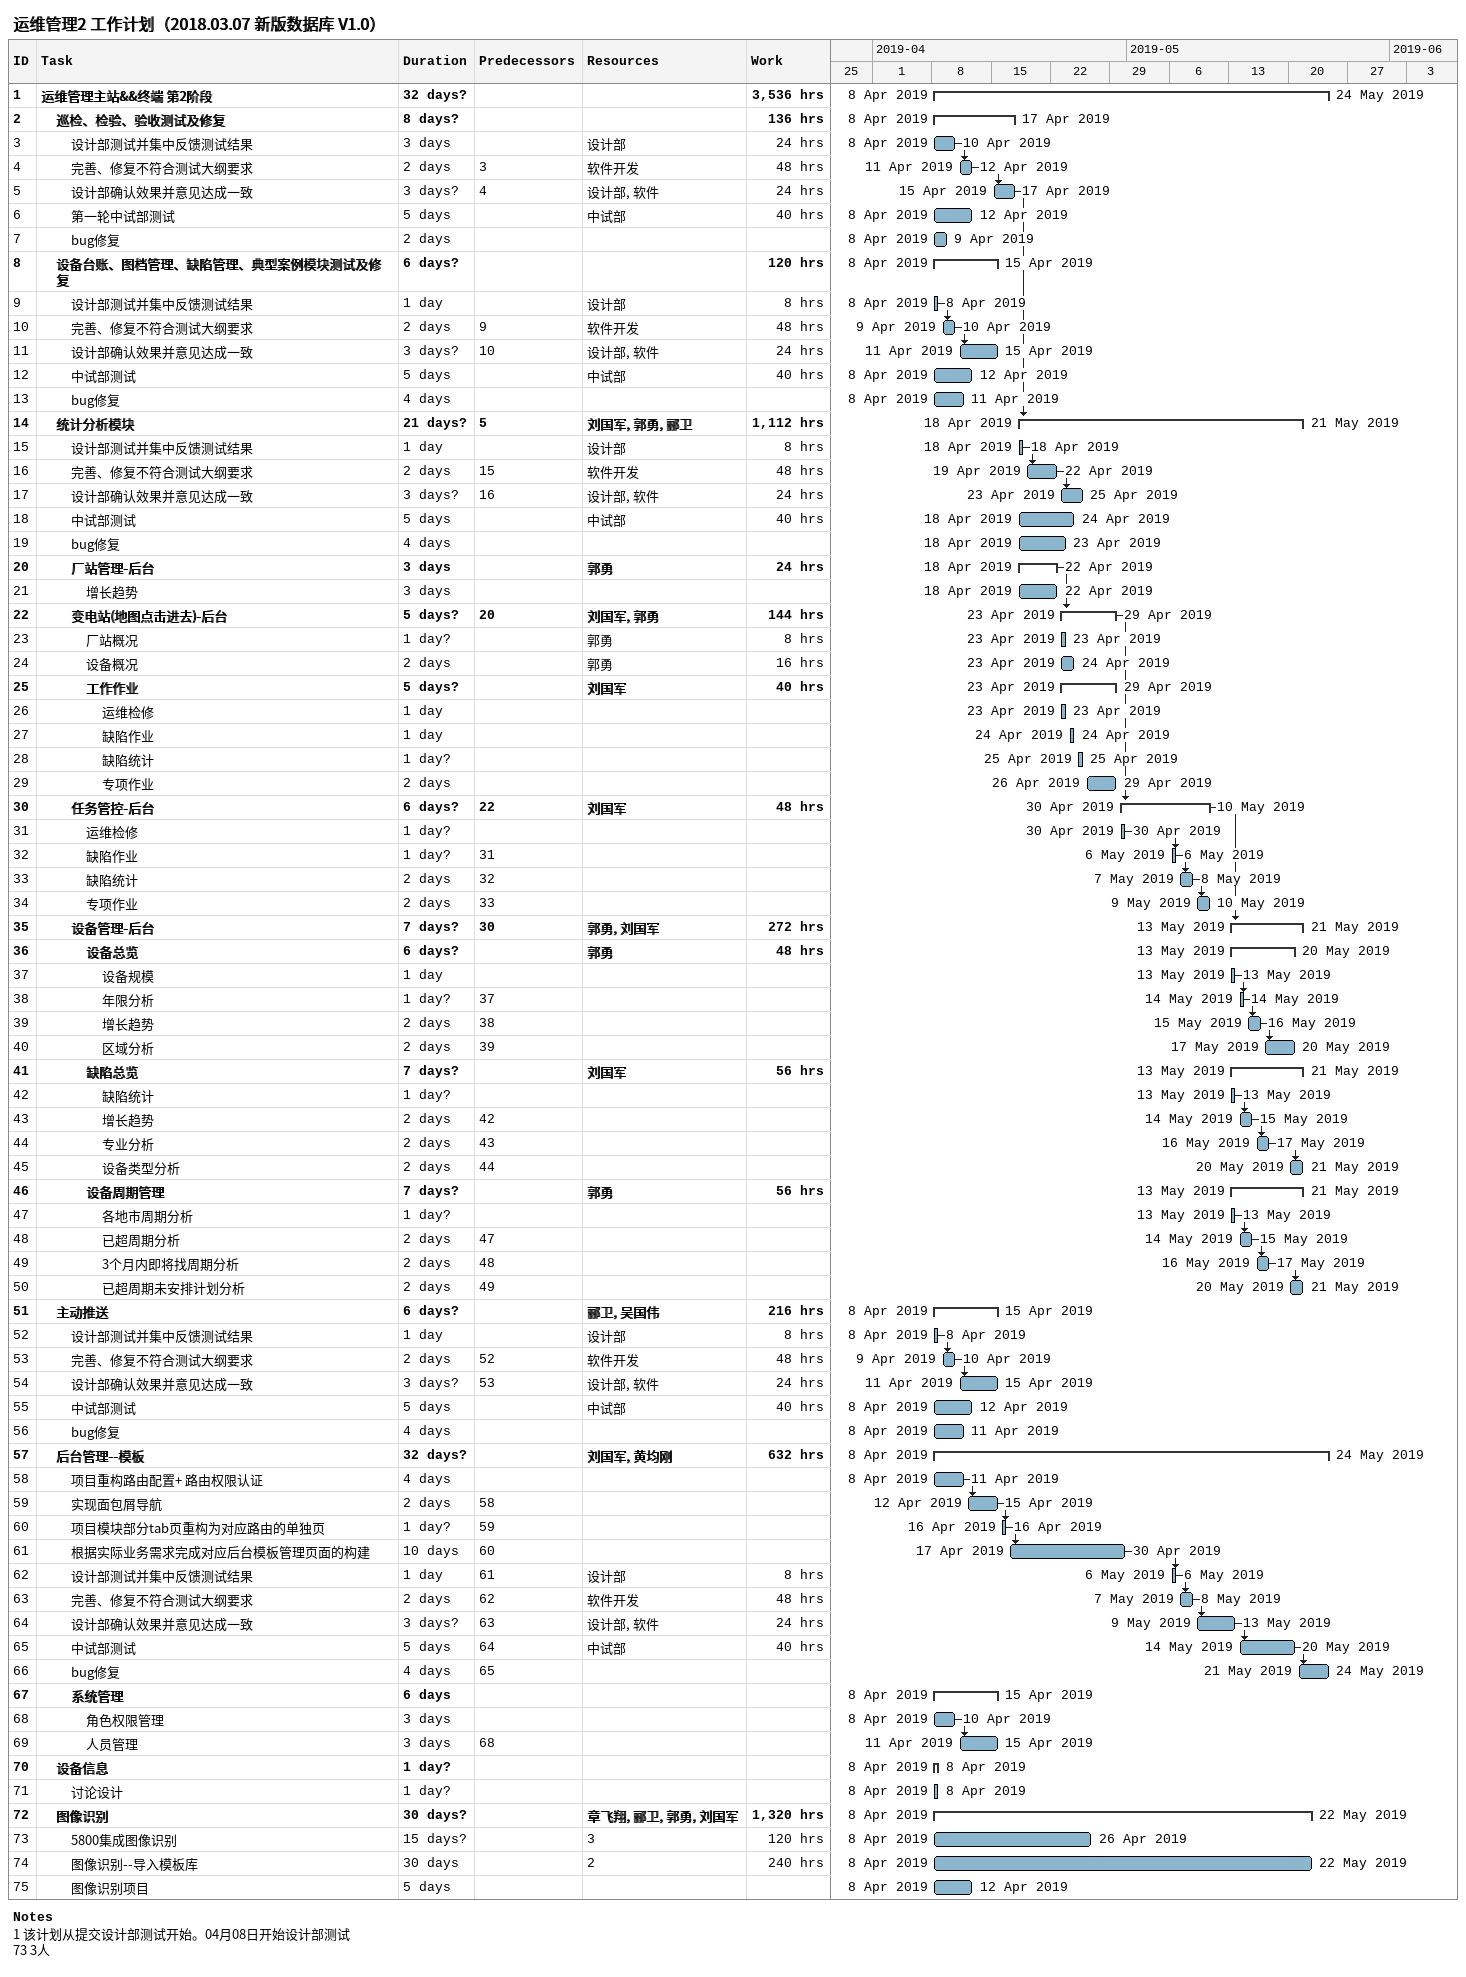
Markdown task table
运维管理2 工作计划（2018.03.07 新版数据库 V1.0）

| ID | Level | Task | Duration | Start | Finish | Predecessors | Resources | Work (h) |
|---|---|---|---|---|---|---|---|---|
| 1 | 1 | **运维管理主站&&终端 第2阶段** | 32d? | 2019-04-08 | 2019-05-24 |  |  | 3536 |
| 2 | 2 | **巡检、检验、验收测试及修复** | 8d? | 2019-04-08 | 2019-04-17 |  |  | 136 |
| 3 | 3 | 设计部测试并集中反馈测试结果 | 3d | 2019-04-08 | 2019-04-10 |  | 设计部 | 24 |
| 4 | 3 | 完善、修复不符合测试大纲要求 | 2d | 2019-04-11 | 2019-04-12 | 3 | 软件开发 | 48 |
| 5 | 3 | 设计部确认效果并意见达成一致 | 3d? | 2019-04-15 | 2019-04-17 | 4 | 设计部, 软件 | 24 |
| 6 | 3 | 第一轮中试部测试 | 5d | 2019-04-08 | 2019-04-12 |  | 中试部 | 40 |
| 7 | 3 | bug修复 | 2d | 2019-04-08 | 2019-04-09 |  |  |  |
| 8 | 2 | **设备台账、图档管理、缺陷管理、典型案例模块测试及修复** | 6d? | 2019-04-08 | 2019-04-15 |  |  | 120 |
| 9 | 3 | 设计部测试并集中反馈测试结果 | 1d | 2019-04-08 | 2019-04-08 |  | 设计部 | 8 |
| 10 | 3 | 完善、修复不符合测试大纲要求 | 2d | 2019-04-09 | 2019-04-10 | 9 | 软件开发 | 48 |
| 11 | 3 | 设计部确认效果并意见达成一致 | 3d? | 2019-04-11 | 2019-04-15 | 10 | 设计部, 软件 | 24 |
| 12 | 3 | 中试部测试 | 5d | 2019-04-08 | 2019-04-12 |  | 中试部 | 40 |
| 13 | 3 | bug修复 | 4d | 2019-04-08 | 2019-04-11 |  |  |  |
| 14 | 2 | **统计分析模块** | 21d? | 2019-04-18 | 2019-05-21 | 5 | 刘国军, 郭勇, 郦卫 | 1112 |
| 15 | 3 | 设计部测试并集中反馈测试结果 | 1d | 2019-04-18 | 2019-04-18 |  | 设计部 | 8 |
| 16 | 3 | 完善、修复不符合测试大纲要求 | 2d | 2019-04-19 | 2019-04-22 | 15 | 软件开发 | 48 |
| 17 | 3 | 设计部确认效果并意见达成一致 | 3d? | 2019-04-23 | 2019-04-25 | 16 | 设计部, 软件 | 24 |
| 18 | 3 | 中试部测试 | 5d | 2019-04-18 | 2019-04-24 |  | 中试部 | 40 |
| 19 | 3 | bug修复 | 4d | 2019-04-18 | 2019-04-23 |  |  |  |
| 20 | 3 | **厂站管理-后台** | 3d | 2019-04-18 | 2019-04-22 |  | 郭勇 | 24 |
| 21 | 4 | 增长趋势 | 3d | 2019-04-18 | 2019-04-22 |  |  |  |
| 22 | 3 | **变电站(地图点击进去)-后台** | 5d? | 2019-04-23 | 2019-04-29 | 20 | 刘国军, 郭勇 | 144 |
| 23 | 4 | 厂站概况 | 1d? | 2019-04-23 | 2019-04-23 |  | 郭勇 | 8 |
| 24 | 4 | 设备概况 | 2d | 2019-04-23 | 2019-04-24 |  | 郭勇 | 16 |
| 25 | 4 | **工作作业** | 5d? | 2019-04-23 | 2019-04-29 |  | 刘国军 | 40 |
| 26 | 5 | 运维检修 | 1d | 2019-04-23 | 2019-04-23 |  |  |  |
| 27 | 5 | 缺陷作业 | 1d | 2019-04-24 | 2019-04-24 |  |  |  |
| 28 | 5 | 缺陷统计 | 1d? | 2019-04-25 | 2019-04-25 |  |  |  |
| 29 | 5 | 专项作业 | 2d | 2019-04-26 | 2019-04-29 |  |  |  |
| 30 | 3 | **任务管控-后台** | 6d? | 2019-04-30 | 2019-05-10 | 22 | 刘国军 | 48 |
| 31 | 4 | 运维检修 | 1d? | 2019-04-30 | 2019-04-30 |  |  |  |
| 32 | 4 | 缺陷作业 | 1d? | 2019-05-06 | 2019-05-06 | 31 |  |  |
| 33 | 4 | 缺陷统计 | 2d | 2019-05-07 | 2019-05-08 | 32 |  |  |
| 34 | 4 | 专项作业 | 2d | 2019-05-09 | 2019-05-10 | 33 |  |  |
| 35 | 3 | **设备管理-后台** | 7d? | 2019-05-13 | 2019-05-21 | 30 | 郭勇, 刘国军 | 272 |
| 36 | 4 | **设备总览** | 6d? | 2019-05-13 | 2019-05-20 |  | 郭勇 | 48 |
| 37 | 5 | 设备规模 | 1d | 2019-05-13 | 2019-05-13 |  |  |  |
| 38 | 5 | 年限分析 | 1d? | 2019-05-14 | 2019-05-14 | 37 |  |  |
| 39 | 5 | 增长趋势 | 2d | 2019-05-15 | 2019-05-16 | 38 |  |  |
| 40 | 5 | 区域分析 | 2d | 2019-05-17 | 2019-05-20 | 39 |  |  |
| 41 | 4 | **缺陷总览** | 7d? | 2019-05-13 | 2019-05-21 |  | 刘国军 | 56 |
| 42 | 5 | 缺陷统计 | 1d? | 2019-05-13 | 2019-05-13 |  |  |  |
| 43 | 5 | 增长趋势 | 2d | 2019-05-14 | 2019-05-15 | 42 |  |  |
| 44 | 5 | 专业分析 | 2d | 2019-05-16 | 2019-05-17 | 43 |  |  |
| 45 | 5 | 设备类型分析 | 2d | 2019-05-20 | 2019-05-21 | 44 |  |  |
| 46 | 4 | **设备周期管理** | 7d? | 2019-05-13 | 2019-05-21 |  | 郭勇 | 56 |
| 47 | 5 | 各地市周期分析 | 1d? | 2019-05-13 | 2019-05-13 |  |  |  |
| 48 | 5 | 已超周期分析 | 2d | 2019-05-14 | 2019-05-15 | 47 |  |  |
| 49 | 5 | 3个月内即将找周期分析 | 2d | 2019-05-16 | 2019-05-17 | 48 |  |  |
| 50 | 5 | 已超周期未安排计划分析 | 2d | 2019-05-20 | 2019-05-21 | 49 |  |  |
| 51 | 2 | **主动推送** | 6d? | 2019-04-08 | 2019-04-15 |  | 郦卫, 吴国伟 | 216 |
| 52 | 3 | 设计部测试并集中反馈测试结果 | 1d | 2019-04-08 | 2019-04-08 |  | 设计部 | 8 |
| 53 | 3 | 完善、修复不符合测试大纲要求 | 2d | 2019-04-09 | 2019-04-10 | 52 | 软件开发 | 48 |
| 54 | 3 | 设计部确认效果并意见达成一致 | 3d? | 2019-04-11 | 2019-04-15 | 53 | 设计部, 软件 | 24 |
| 55 | 3 | 中试部测试 | 5d | 2019-04-08 | 2019-04-12 |  | 中试部 | 40 |
| 56 | 3 | bug修复 | 4d | 2019-04-08 | 2019-04-11 |  |  |  |
| 57 | 2 | **后台管理--模板** | 32d? | 2019-04-08 | 2019-05-24 |  | 刘国军, 黄均刚 | 632 |
| 58 | 3 | 项目重构路由配置+ 路由权限认证 | 4d | 2019-04-08 | 2019-04-11 |  |  |  |
| 59 | 3 | 实现面包屑导航 | 2d | 2019-04-12 | 2019-04-15 | 58 |  |  |
| 60 | 3 | 项目模块部分tab页重构为对应路由的单独页 | 1d? | 2019-04-16 | 2019-04-16 | 59 |  |  |
| 61 | 3 | 根据实际业务需求完成对应后台模板管理页面的构建 | 10d | 2019-04-17 | 2019-04-30 | 60 |  |  |
| 62 | 3 | 设计部测试并集中反馈测试结果 | 1d | 2019-05-06 | 2019-05-06 | 61 | 设计部 | 8 |
| 63 | 3 | 完善、修复不符合测试大纲要求 | 2d | 2019-05-07 | 2019-05-08 | 62 | 软件开发 | 48 |
| 64 | 3 | 设计部确认效果并意见达成一致 | 3d? | 2019-05-09 | 2019-05-13 | 63 | 设计部, 软件 | 24 |
| 65 | 3 | 中试部测试 | 5d | 2019-05-14 | 2019-05-20 | 64 | 中试部 | 40 |
| 66 | 3 | bug修复 | 4d | 2019-05-21 | 2019-05-24 | 65 |  |  |
| 67 | 3 | **系统管理** | 6d | 2019-04-08 | 2019-04-15 |  |  |  |
| 68 | 4 | 角色权限管理 | 3d | 2019-04-08 | 2019-04-10 |  |  |  |
| 69 | 4 | 人员管理 | 3d | 2019-04-11 | 2019-04-15 | 68 |  |  |
| 70 | 2 | **设备信息** | 1d? | 2019-04-08 | 2019-04-08 |  |  |  |
| 71 | 3 | 讨论设计 | 1d? | 2019-04-08 | 2019-04-08 |  |  |  |
| 72 | 2 | **图像识别** | 30d? | 2019-04-08 | 2019-05-22 |  | 章飞翔, 郦卫, 郭勇, 刘国军 | 1320 |
| 73 | 3 | 5800集成图像识别 | 15d? | 2019-04-08 | 2019-04-26 |  | 3 | 120 |
| 74 | 3 | 图像识别--导入模板库 | 30d | 2019-04-08 | 2019-05-22 |  | 2 | 240 |
| 75 | 3 | 图像识别项目 | 5d | 2019-04-08 | 2019-04-12 |  |  |  |

Notes
- 1: 该计划从提交设计部测试开始。04月08日开始设计部测试
- 73: 3人
